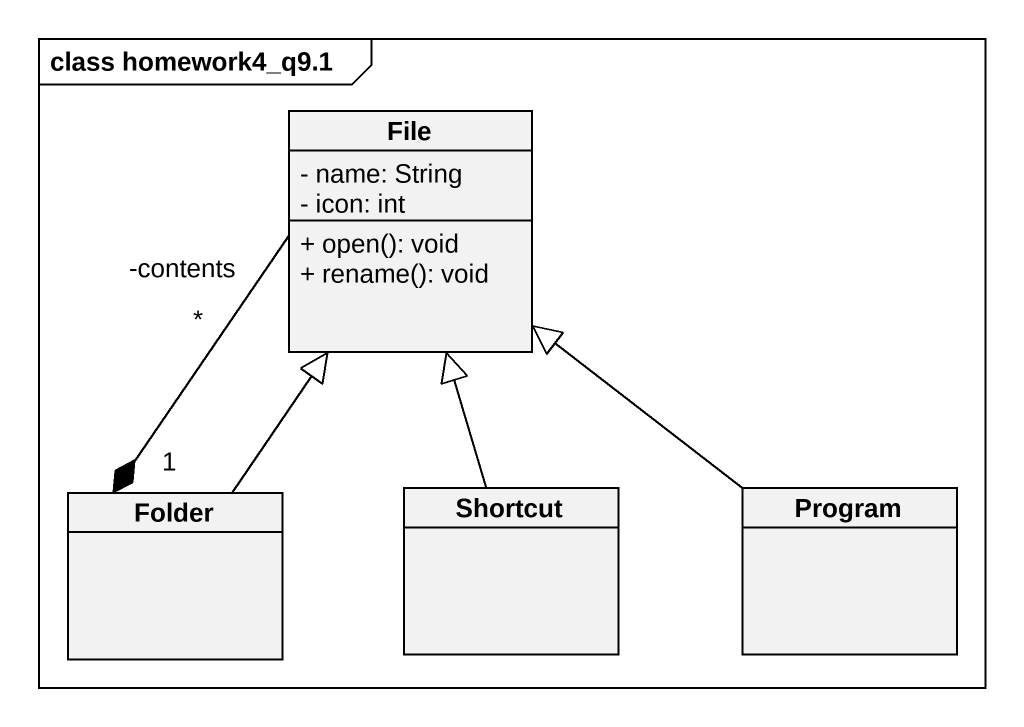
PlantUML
@startuml
mainframe class homework4_q9.1
hide circle
hide empty members
skinparam classAttributeIconSize 0
class "File" as File_ {
  - name: String
  - icon: int
  + open(): void
  + rename(): void
}
class "Folder" as Folder_
class Shortcut
class Program
File_ "-contents\n*" --* "1" Folder_
Folder_ -up-|> File_
Shortcut -up-|> File_
Program -up-|> File_
@enduml
